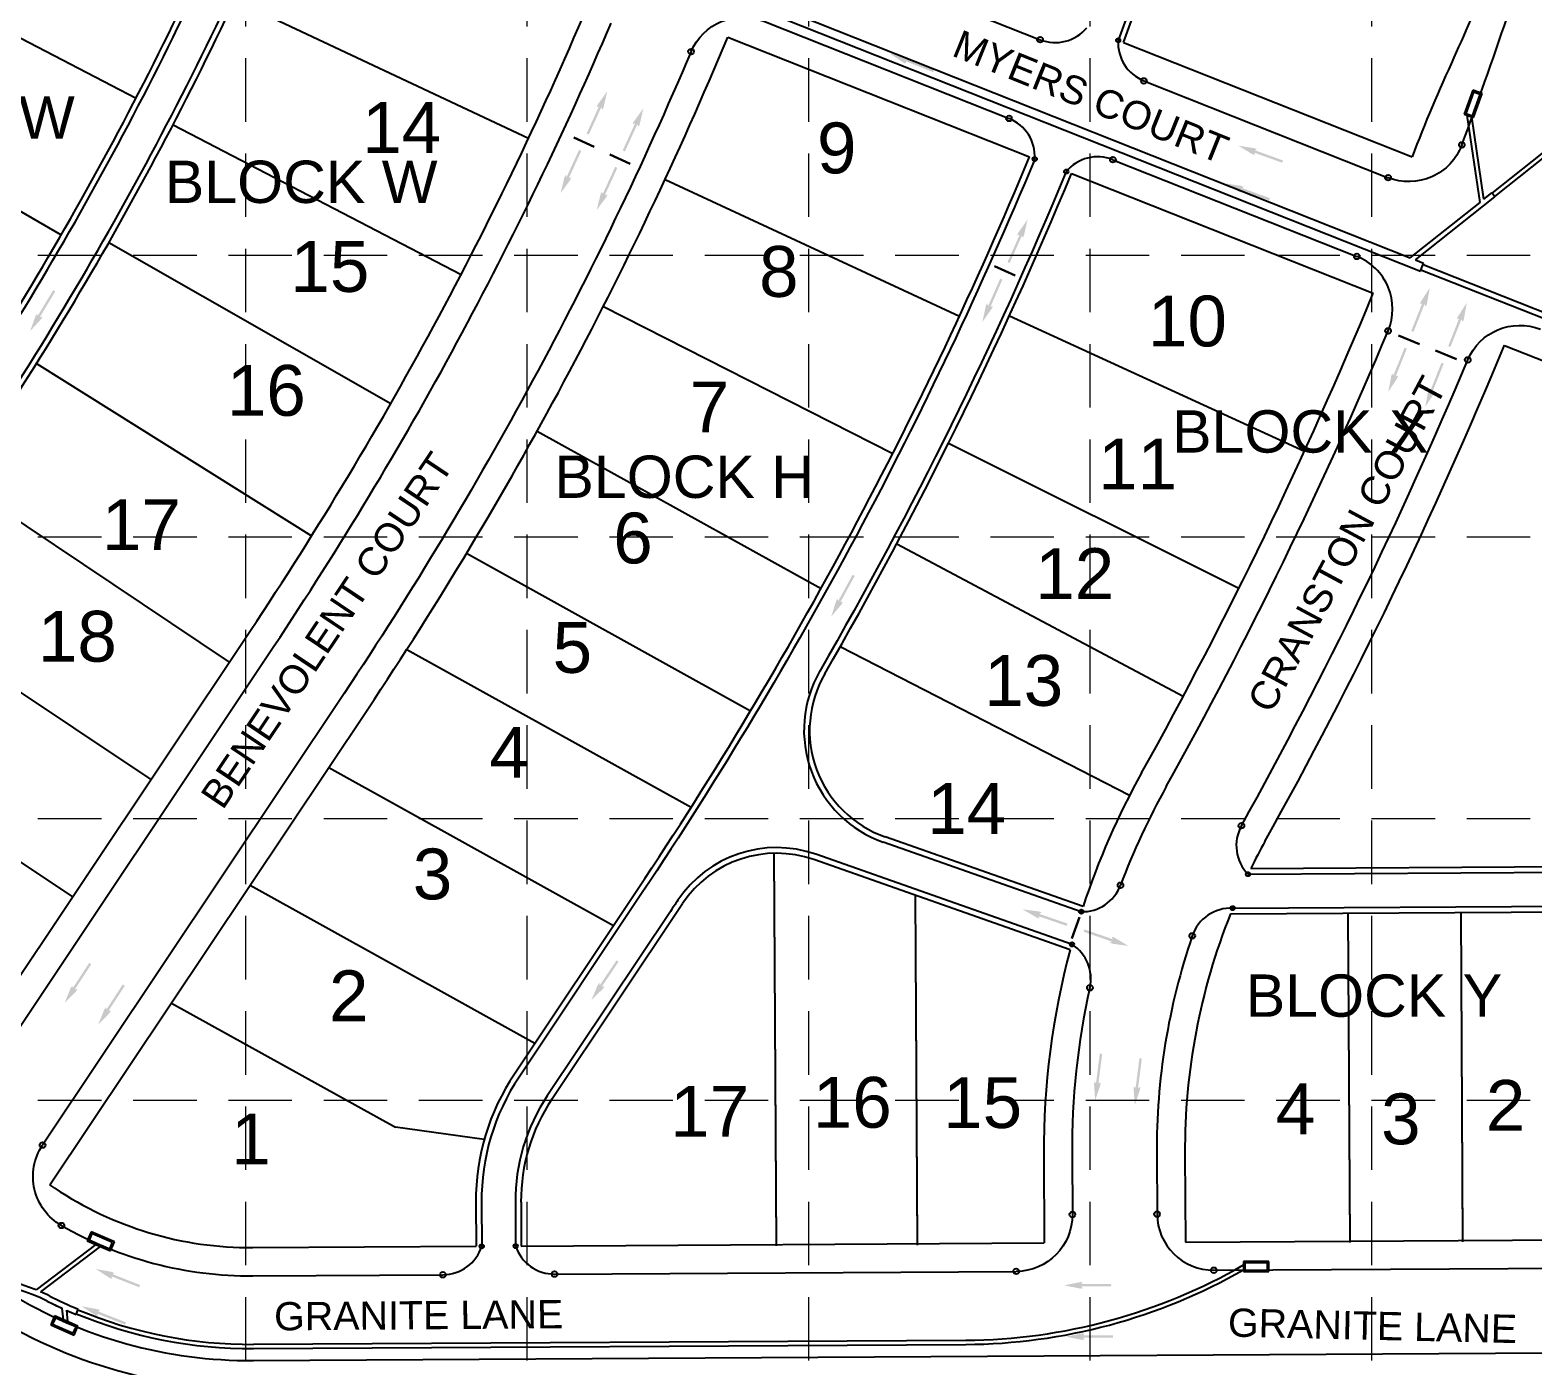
# Model space of a CAD drawing. Header units: inches. Extents: x -5337 to 1057, y 15227 to 19227.
# Drawn here: x -1219 to -686, y 16634 to 17107 of the extents above; entities that cross this region are included whole.
import ezdxf
from ezdxf.enums import TextEntityAlignment as Align

# ---------------------------------------------------------------- set-up
doc = ezdxf.new("R2010")
doc.units = ezdxf.units.IN
doc.header["$LTSCALE"] = 150
doc.header["$MEASUREMENT"] = 0
doc.linetypes.add('HIDDEN', pattern=[0.375, 0.25, -0.125])
for name, color, linetype in [('1 BLOCK NUMBERS', 7, 'Continuous'), ('1 LOT NUMBER', 7, 'Continuous'), ('grid', 7, 'HIDDEN'), ('LOT NUM', 7, 'Continuous'), ('LOTLINE', 7, 'Continuous'), ('PAVING', 7, 'Continuous'), ('ROW', 7, 'Continuous'), ('STORM', 7, 'Continuous'), ('STORM INLET', 7, 'Continuous')]:
    doc.layers.add(name, color=color, linetype=linetype)
doc.styles.get("Standard").update_dxf_attribs({"font": 'ARIAL.TTF', "height": 25})

msp = doc.modelspace()

# ---------------------------------------------------------------- hatches: boundary and pattern name
at = {"layer": 'PAVING'}
h = msp.add_hatch(color=256, dxfattribs=at)
edge = h.paths.add_edge_path()
edge.add_line((-907.51, 17097), (-908.2, 17096.74))
edge.add_line((-908.2, 17096.74), (-898.36, 17092.82))
edge.add_line((-898.36, 17092.82), (-898.68, 17092.02))
edge.add_line((-898.68, 17092.02), (-908.51, 17095.94))
edge.add_line((-908.51, 17095.94), (-908.23, 17095.17))
edge.add_line((-908.23, 17095.17), (-908.23, 17095.17))
edge.add_ellipse((-908.75, 17095.33), major_axis=(0.52, -0.207), ratio=0.285714, start_angle=-125.8315, end_angle=14.4967, ccw=False)
edge.add_line((-909.1, 17095.33), (-909.1, 17095.33))
edge.add_line((-909.1, 17095.33), (-913.98, 17098.55))
edge.add_line((-913.98, 17098.55), (-908.24, 17097.48))
edge.add_line((-908.24, 17097.48), (-908.24, 17097.48))
edge.add_ellipse((-907.99, 17097.24), major_axis=(0.52, -0.207), ratio=0.285714, start_angle=-17.1827, end_angle=124.7269, ccw=False)
edge.add_line((-907.51, 17097), (-907.51, 17097))
edge.add_line((-907.51, 17097), (-907.51, 17097))
edge.add_line((-907.51, 17097), (-907.51, 17097))
at = {"layer": 'PAVING', "linetype": 'Continuous', "lineweight": 30}
h = msp.add_hatch(color=256, dxfattribs=at)
edge = h.paths.add_edge_path()
edge.add_line((-1017.78, 17079.65), (-1017.1, 17079.93))
edge.add_line((-1017.1, 17079.93), (-1021.49, 17070.3))
edge.add_line((-1021.49, 17070.3), (-1020.71, 17069.94))
edge.add_line((-1020.71, 17069.94), (-1016.32, 17079.57))
edge.add_line((-1016.32, 17079.57), (-1015.99, 17078.82))
edge.add_line((-1015.99, 17078.82), (-1015.99, 17078.82))
edge.add_ellipse((-1015.73, 17079.3), major_axis=(-0.233, -0.509), ratio=0.285714, start_angle=345.5033, end_angle=485.8315)
edge.add_line((-1015.47, 17079.54), (-1015.48, 17079.54))
edge.add_line((-1015.48, 17079.54), (-1014.17, 17085.24))
edge.add_line((-1014.17, 17085.24), (-1017.59, 17080.5))
edge.add_line((-1017.59, 17080.5), (-1017.58, 17080.5))
edge.add_ellipse((-1017.6, 17080.15), major_axis=(-0.233, -0.509), ratio=0.285714, start_angle=235.2731, end_angle=377.1827)
edge.add_line((-1017.78, 17079.65), (-1017.78, 17079.65))
edge.add_line((-1017.78, 17079.65), (-1017.78, 17079.65))
edge.add_line((-1017.78, 17079.65), (-1017.78, 17079.65))
h = msp.add_hatch(color=256, dxfattribs=at)
edge = h.paths.add_edge_path()
edge.add_line((-1004.98, 17073.65), (-1004.3, 17073.93))
edge.add_line((-1004.3, 17073.93), (-1008.69, 17064.31))
edge.add_line((-1008.69, 17064.31), (-1007.91, 17063.95))
edge.add_line((-1007.91, 17063.95), (-1003.51, 17073.58))
edge.add_line((-1003.51, 17073.58), (-1003.19, 17072.82))
edge.add_line((-1003.19, 17072.82), (-1003.19, 17072.82))
edge.add_ellipse((-1002.93, 17073.3), major_axis=(-0.233, -0.509), ratio=0.285714, start_angle=345.5033, end_angle=485.8315)
edge.add_line((-1002.67, 17073.54), (-1002.68, 17073.54))
edge.add_line((-1002.68, 17073.54), (-1001.37, 17079.24))
edge.add_line((-1001.37, 17079.24), (-1004.78, 17074.5))
edge.add_line((-1004.78, 17074.5), (-1004.78, 17074.5))
edge.add_ellipse((-1004.8, 17074.16), major_axis=(-0.233, -0.509), ratio=0.285714, start_angle=235.2731, end_angle=377.1827)
edge.add_line((-1004.97, 17073.65), (-1004.98, 17073.65))
edge.add_line((-1004.98, 17073.65), (-1004.98, 17073.65))
edge.add_line((-1004.98, 17073.65), (-1004.98, 17073.65))
h = msp.add_hatch(color=256, dxfattribs=at)
edge = h.paths.add_edge_path()
edge.add_line((-1028.82, 17055.57), (-1028.59, 17054.87))
edge.add_line((-1028.59, 17054.87), (-1024.16, 17064.48))
edge.add_line((-1024.16, 17064.48), (-1023.38, 17064.13))
edge.add_line((-1023.38, 17064.13), (-1027.8, 17054.51))
edge.add_line((-1027.8, 17054.51), (-1027.02, 17054.76))
edge.add_line((-1027.02, 17054.76), (-1027.02, 17054.76))
edge.add_ellipse((-1027.21, 17054.25), major_axis=(0.234, 0.509), ratio=0.285714, start_angle=-125.8315, end_angle=14.4967, ccw=False)
edge.add_line((-1027.23, 17053.9), (-1027.23, 17053.9))
edge.add_line((-1027.23, 17053.9), (-1030.7, 17049.19))
edge.add_line((-1030.7, 17049.19), (-1029.33, 17054.87))
edge.add_line((-1029.33, 17054.87), (-1029.33, 17054.87))
edge.add_ellipse((-1029.08, 17055.1), major_axis=(0.234, 0.509), ratio=0.285714, start_angle=-17.1827, end_angle=124.7269, ccw=False)
edge.add_line((-1028.81, 17055.57), (-1028.82, 17055.57))
edge.add_line((-1028.82, 17055.57), (-1028.82, 17055.57))
edge.add_line((-1028.82, 17055.57), (-1028.82, 17055.57))
at = {"layer": 'PAVING'}
h = msp.add_hatch(color=256, dxfattribs=at)
edge = h.paths.add_edge_path()
edge.add_line((-784.01, 17064.63), (-784.68, 17064.34))
edge.add_line((-784.68, 17064.34), (-774.73, 17060.75))
edge.add_line((-774.73, 17060.75), (-775.02, 17059.94))
edge.add_line((-775.02, 17059.94), (-784.97, 17063.53))
edge.add_line((-784.97, 17063.53), (-784.66, 17062.77))
edge.add_line((-784.66, 17062.77), (-784.66, 17062.77))
edge.add_ellipse((-785.19, 17062.92), major_axis=(0.527, -0.19), ratio=0.285714, start_angle=-125.8315, end_angle=14.4967, ccw=False)
edge.add_line((-785.54, 17062.91), (-785.54, 17062.91))
edge.add_line((-785.54, 17062.91), (-790.53, 17065.96))
edge.add_line((-790.53, 17065.96), (-784.75, 17065.09))
edge.add_line((-784.75, 17065.09), (-784.75, 17065.09))
edge.add_ellipse((-784.49, 17064.85), major_axis=(0.527, -0.19), ratio=0.285714, start_angle=-17.1827, end_angle=124.7269, ccw=False)
edge.add_line((-784.01, 17064.63), (-784.01, 17064.63))
edge.add_line((-784.01, 17064.63), (-784.01, 17064.63))
edge.add_line((-784.01, 17064.63), (-784.01, 17064.63))
at = {"layer": 'PAVING', "linetype": 'Continuous', "lineweight": 30}
h = msp.add_hatch(color=256, dxfattribs=at)
edge = h.paths.add_edge_path()
edge.add_line((-1016.01, 17049.57), (-1015.78, 17048.87))
edge.add_line((-1015.78, 17048.87), (-1011.36, 17058.49))
edge.add_line((-1011.36, 17058.49), (-1010.58, 17058.13))
edge.add_line((-1010.58, 17058.13), (-1015, 17048.52))
edge.add_line((-1015, 17048.52), (-1014.22, 17048.76))
edge.add_line((-1014.22, 17048.76), (-1014.22, 17048.76))
edge.add_ellipse((-1014.41, 17048.25), major_axis=(0.234, 0.509), ratio=0.285714, start_angle=-125.8315, end_angle=14.4967, ccw=False)
edge.add_line((-1014.43, 17047.9), (-1014.43, 17047.9))
edge.add_line((-1014.43, 17047.9), (-1017.9, 17043.19))
edge.add_line((-1017.9, 17043.19), (-1016.53, 17048.87))
edge.add_line((-1016.53, 17048.87), (-1016.53, 17048.87))
edge.add_ellipse((-1016.28, 17049.11), major_axis=(0.234, 0.509), ratio=0.285714, start_angle=-17.1827, end_angle=124.7269, ccw=False)
edge.add_line((-1016.01, 17049.57), (-1016.01, 17049.57))
edge.add_line((-1016.01, 17049.57), (-1016.01, 17049.57))
edge.add_line((-1016.01, 17049.57), (-1016.01, 17049.57))
at = {"layer": 'PAVING'}
h = msp.add_hatch(color=256, dxfattribs=at)
edge = h.paths.add_edge_path()
edge.add_line((-788.67, 17051.28), (-789.35, 17051))
edge.add_line((-789.35, 17051), (-779.39, 17047.41))
edge.add_line((-779.39, 17047.41), (-779.68, 17046.6))
edge.add_line((-779.68, 17046.6), (-789.64, 17050.19))
edge.add_line((-789.64, 17050.19), (-789.33, 17049.43))
edge.add_line((-789.33, 17049.43), (-789.33, 17049.43))
edge.add_ellipse((-789.85, 17049.57), major_axis=(0.527, -0.19), ratio=0.285714, start_angle=-125.8315, end_angle=14.4967, ccw=False)
edge.add_line((-790.2, 17049.56), (-790.2, 17049.56))
edge.add_line((-790.2, 17049.56), (-795.19, 17052.62))
edge.add_line((-795.19, 17052.62), (-789.41, 17051.74))
edge.add_line((-789.41, 17051.74), (-789.41, 17051.74))
edge.add_ellipse((-789.16, 17051.51), major_axis=(0.527, -0.19), ratio=0.285714, start_angle=-17.1827, end_angle=124.7269, ccw=False)
edge.add_line((-788.67, 17051.28), (-788.67, 17051.28))
edge.add_line((-788.67, 17051.28), (-788.67, 17051.28))
edge.add_line((-788.67, 17051.28), (-788.67, 17051.28))
at = {"layer": 'PAVING', "linetype": 'Continuous', "lineweight": 30}
h = msp.add_hatch(color=256, dxfattribs=at)
edge = h.paths.add_edge_path()
edge.add_line((-867.05, 17033.39), (-867.29, 17034.08))
edge.add_line((-867.29, 17034.08), (-871.58, 17024.41))
edge.add_line((-871.58, 17024.41), (-872.37, 17024.75))
edge.add_line((-872.37, 17024.75), (-868.08, 17034.43))
edge.add_line((-868.08, 17034.43), (-868.86, 17034.17))
edge.add_line((-868.86, 17034.17), (-868.86, 17034.17))
edge.add_ellipse((-868.68, 17034.69), major_axis=(-0.227, -0.512), ratio=0.285714, start_angle=-125.8315, end_angle=14.4967, ccw=False)
edge.add_line((-868.66, 17035.04), (-868.66, 17035.04))
edge.add_line((-868.66, 17035.04), (-865.26, 17039.8))
edge.add_line((-865.26, 17039.8), (-866.55, 17034.09))
edge.add_line((-866.55, 17034.09), (-866.55, 17034.1))
edge.add_ellipse((-866.8, 17033.86), major_axis=(-0.227, -0.512), ratio=0.285714, start_angle=-17.1827, end_angle=124.7269, ccw=False)
edge.add_line((-867.06, 17033.39), (-867.05, 17033.39))
edge.add_line((-867.05, 17033.39), (-867.05, 17033.39))
edge.add_line((-867.05, 17033.39), (-867.05, 17033.39))
h = msp.add_hatch(color=256, dxfattribs=at)
edge = h.paths.add_edge_path()
edge.add_line((-877.75, 17009.15), (-878.43, 17008.86))
edge.add_line((-878.43, 17008.86), (-874.17, 17018.55))
edge.add_line((-874.17, 17018.55), (-874.95, 17018.9))
edge.add_line((-874.95, 17018.9), (-879.21, 17009.21))
edge.add_line((-879.21, 17009.21), (-879.55, 17009.96))
edge.add_line((-879.55, 17009.96), (-879.55, 17009.96))
edge.add_ellipse((-879.8, 17009.48), major_axis=(0.225, 0.513), ratio=0.285714, start_angle=345.5033, end_angle=485.8315)
edge.add_line((-880.05, 17009.23), (-880.05, 17009.23))
edge.add_line((-880.05, 17009.23), (-881.28, 17003.51))
edge.add_line((-881.28, 17003.51), (-877.93, 17008.3))
edge.add_line((-877.93, 17008.3), (-877.93, 17008.3))
edge.add_ellipse((-877.92, 17008.65), major_axis=(0.225, 0.513), ratio=0.285714, start_angle=235.2731, end_angle=377.1827)
edge.add_line((-877.75, 17009.16), (-877.75, 17009.15))
edge.add_line((-877.75, 17009.15), (-877.75, 17009.15))
edge.add_line((-877.75, 17009.15), (-877.75, 17009.15))
at = {"layer": 'PAVING'}
h = msp.add_hatch(color=256, dxfattribs=at)
edge = h.paths.add_edge_path()
edge.add_line((-1216.1, 17006.44), (-1215.95, 17005.72))
edge.add_line((-1215.95, 17005.72), (-1210.5, 17014.8))
edge.add_line((-1210.5, 17014.8), (-1209.77, 17014.36))
edge.add_line((-1209.77, 17014.36), (-1215.21, 17005.28))
edge.add_line((-1215.21, 17005.28), (-1214.41, 17005.44))
edge.add_line((-1214.41, 17005.44), (-1214.4, 17005.44))
edge.add_ellipse((-1214.65, 17004.96), major_axis=(0.288, 0.48), ratio=0.285714, start_angle=-125.8315, end_angle=14.4967, ccw=False)
edge.add_line((-1214.71, 17004.61), (-1214.71, 17004.61))
edge.add_line((-1214.71, 17004.61), (-1218.67, 17000.3))
edge.add_line((-1218.67, 17000.3), (-1216.69, 17005.8))
edge.add_line((-1216.69, 17005.8), (-1216.69, 17005.8))
edge.add_ellipse((-1216.41, 17006.01), major_axis=(0.288, 0.48), ratio=0.285714, start_angle=-17.1827, end_angle=124.7269, ccw=False)
edge.add_line((-1216.1, 17006.44), (-1216.1, 17006.44))
edge.add_line((-1216.1, 17006.44), (-1216.1, 17006.44))
edge.add_line((-1216.1, 17006.44), (-1216.1, 17006.44))
at = {"layer": 'PAVING', "linetype": 'Continuous', "lineweight": 30}
h = msp.add_hatch(color=256, dxfattribs=at)
edge = h.paths.add_edge_path()
edge.add_line((-726.06, 17009.9), (-725.4, 17010.22))
edge.add_line((-725.4, 17010.22), (-729.31, 17000.39))
edge.add_line((-729.31, 17000.39), (-728.51, 17000.07))
edge.add_line((-728.51, 17000.07), (-724.6, 17009.9))
edge.add_line((-724.6, 17009.9), (-724.24, 17009.17))
edge.add_line((-724.24, 17009.17), (-724.24, 17009.17))
edge.add_ellipse((-724, 17009.65), major_axis=(-0.207, -0.52), ratio=0.285714, start_angle=345.5033, end_angle=485.8315)
edge.add_line((-723.76, 17009.91), (-723.76, 17009.91))
edge.add_line((-723.76, 17009.91), (-722.74, 17015.67))
edge.add_line((-722.74, 17015.67), (-725.91, 17010.76))
edge.add_line((-725.91, 17010.76), (-725.91, 17010.76))
edge.add_ellipse((-725.91, 17010.42), major_axis=(-0.207, -0.52), ratio=0.285714, start_angle=235.2731, end_angle=377.1827)
edge.add_line((-726.06, 17009.9), (-726.06, 17009.9))
edge.add_line((-726.06, 17009.9), (-726.06, 17009.9))
edge.add_line((-726.06, 17009.9), (-726.06, 17009.9))
h = msp.add_hatch(color=256, dxfattribs=at)
edge = h.paths.add_edge_path()
edge.add_line((-712.98, 17004.55), (-712.31, 17004.87))
edge.add_line((-712.31, 17004.87), (-716.22, 16995.04))
edge.add_line((-716.22, 16995.04), (-715.42, 16994.72))
edge.add_line((-715.42, 16994.72), (-711.51, 17004.55))
edge.add_line((-711.51, 17004.55), (-711.15, 17003.82))
edge.add_line((-711.15, 17003.82), (-711.15, 17003.82))
edge.add_ellipse((-710.91, 17004.3), major_axis=(-0.207, -0.52), ratio=0.285714, start_angle=345.5033, end_angle=485.8315)
edge.add_line((-710.67, 17004.56), (-710.67, 17004.56))
edge.add_line((-710.67, 17004.56), (-709.65, 17010.32))
edge.add_line((-709.65, 17010.32), (-712.83, 17005.41))
edge.add_line((-712.83, 17005.41), (-712.83, 17005.41))
edge.add_ellipse((-712.82, 17005.07), major_axis=(-0.207, -0.52), ratio=0.285714, start_angle=235.2731, end_angle=377.1827)
edge.add_line((-712.98, 17004.55), (-712.98, 17004.55))
edge.add_line((-712.98, 17004.55), (-712.98, 17004.55))
edge.add_line((-712.98, 17004.55), (-712.98, 17004.55))
h = msp.add_hatch(color=256, dxfattribs=at)
edge = h.paths.add_edge_path()
edge.add_line((-735.89, 16985.3), (-735.62, 16984.62))
edge.add_line((-735.62, 16984.62), (-731.68, 16994.44))
edge.add_line((-731.68, 16994.44), (-730.88, 16994.12))
edge.add_line((-730.88, 16994.12), (-734.82, 16984.3))
edge.add_line((-734.82, 16984.3), (-734.05, 16984.58))
edge.add_line((-734.05, 16984.58), (-734.05, 16984.58))
edge.add_ellipse((-734.22, 16984.07), major_axis=(0.208, 0.52), ratio=0.285714, start_angle=-125.8315, end_angle=14.4967, ccw=False)
edge.add_line((-734.22, 16983.71), (-734.22, 16983.71))
edge.add_line((-734.22, 16983.71), (-737.45, 16978.84))
edge.add_line((-737.45, 16978.84), (-736.37, 16984.58))
edge.add_line((-736.37, 16984.58), (-736.37, 16984.58))
edge.add_ellipse((-736.13, 16984.83), major_axis=(0.208, 0.52), ratio=0.285714, start_angle=-17.1827, end_angle=124.7269, ccw=False)
edge.add_line((-735.88, 16985.31), (-735.89, 16985.3))
edge.add_line((-735.89, 16985.3), (-735.89, 16985.3))
edge.add_line((-735.89, 16985.3), (-735.89, 16985.3))
h = msp.add_hatch(color=256, dxfattribs=at)
edge = h.paths.add_edge_path()
edge.add_line((-722.8, 16979.96), (-722.54, 16979.27))
edge.add_line((-722.54, 16979.27), (-718.6, 16989.09))
edge.add_line((-718.6, 16989.09), (-717.8, 16988.77))
edge.add_line((-717.8, 16988.77), (-721.74, 16978.95))
edge.add_line((-721.74, 16978.95), (-720.97, 16979.23))
edge.add_line((-720.97, 16979.23), (-720.97, 16979.23))
edge.add_ellipse((-721.13, 16978.72), major_axis=(0.208, 0.52), ratio=0.285714, start_angle=-125.8315, end_angle=14.4967, ccw=False)
edge.add_line((-721.13, 16978.36), (-721.13, 16978.36))
edge.add_line((-721.13, 16978.36), (-724.36, 16973.49))
edge.add_line((-724.36, 16973.49), (-723.28, 16979.23))
edge.add_line((-723.28, 16979.23), (-723.28, 16979.23))
edge.add_ellipse((-723.04, 16979.48), major_axis=(0.208, 0.52), ratio=0.285714, start_angle=-17.1827, end_angle=124.7269, ccw=False)
edge.add_line((-722.8, 16979.96), (-722.8, 16979.96))
edge.add_line((-722.8, 16979.96), (-722.8, 16979.96))
edge.add_line((-722.8, 16979.96), (-722.8, 16979.96))
at = {"layer": 'PAVING'}
h = msp.add_hatch(color=256, dxfattribs=at)
edge = h.paths.add_edge_path()
edge.add_line((-932.51, 16905.46), (-932.32, 16904.75))
edge.add_line((-932.32, 16904.75), (-927.25, 16914.04))
edge.add_line((-927.25, 16914.04), (-926.5, 16913.62))
edge.add_line((-926.5, 16913.62), (-931.57, 16904.34))
edge.add_line((-931.57, 16904.34), (-930.77, 16904.53))
edge.add_line((-930.77, 16904.53), (-930.77, 16904.53))
edge.add_ellipse((-931, 16904.03), major_axis=(0.268, 0.491), ratio=0.285714, start_angle=-125.8315, end_angle=14.4967, ccw=False)
edge.add_line((-931.04, 16903.68), (-931.04, 16903.68))
edge.add_line((-931.04, 16903.68), (-934.82, 16899.22))
edge.add_line((-934.82, 16899.22), (-933.07, 16904.8))
edge.add_line((-933.07, 16904.8), (-933.07, 16904.8))
edge.add_ellipse((-932.8, 16905.01), major_axis=(0.268, 0.491), ratio=0.285714, start_angle=-17.1827, end_angle=124.7269, ccw=False)
edge.add_line((-932.5, 16905.46), (-932.51, 16905.46))
edge.add_line((-932.51, 16905.46), (-932.51, 16905.46))
edge.add_line((-932.51, 16905.46), (-932.51, 16905.46))
at = {"layer": 'PAVING', "linetype": 'Continuous', "lineweight": 30}
h = msp.add_hatch(color=256, dxfattribs=at)
edge = h.paths.add_edge_path()
edge.add_line((-861.07, 16792.48), (-861.41, 16793.13))
edge.add_line((-861.41, 16793.13), (-851.4, 16789.69))
edge.add_line((-851.4, 16789.69), (-851.12, 16790.5))
edge.add_line((-851.12, 16790.5), (-861.13, 16793.94))
edge.add_line((-861.13, 16793.94), (-860.41, 16794.34))
edge.add_line((-860.41, 16794.34), (-860.41, 16794.34))
edge.add_ellipse((-860.91, 16794.55), major_axis=(0.53, -0.182), ratio=0.285714, start_angle=345.5033, end_angle=485.8315)
edge.add_line((-861.18, 16794.78), (-861.18, 16794.78))
edge.add_line((-861.18, 16794.78), (-866.98, 16795.53))
edge.add_line((-866.98, 16795.53), (-861.93, 16792.59))
edge.add_line((-861.93, 16792.59), (-861.93, 16792.59))
edge.add_ellipse((-861.59, 16792.61), major_axis=(0.53, -0.182), ratio=0.285714, start_angle=235.2731, end_angle=377.1827)
edge.add_line((-861.06, 16792.48), (-861.07, 16792.48))
edge.add_line((-861.07, 16792.48), (-861.07, 16792.48))
edge.add_line((-861.07, 16792.48), (-861.07, 16792.48))
h = msp.add_hatch(color=256, dxfattribs=at)
edge = h.paths.add_edge_path()
edge.add_line((-836.03, 16783.83), (-835.36, 16784.12))
edge.add_line((-835.36, 16784.12), (-845.35, 16787.6))
edge.add_line((-845.35, 16787.6), (-845.07, 16788.41))
edge.add_line((-845.07, 16788.41), (-835.08, 16784.94))
edge.add_line((-835.08, 16784.94), (-835.39, 16785.69))
edge.add_line((-835.39, 16785.69), (-835.4, 16785.69))
edge.add_ellipse((-834.87, 16785.55), major_axis=(-0.529, 0.184), ratio=0.285714, start_angle=-125.8315, end_angle=14.4967, ccw=False)
edge.add_line((-834.52, 16785.57), (-834.52, 16785.57))
edge.add_line((-834.52, 16785.57), (-829.49, 16782.57))
edge.add_line((-829.49, 16782.57), (-835.28, 16783.38))
edge.add_line((-835.28, 16783.38), (-835.28, 16783.38))
edge.add_ellipse((-835.54, 16783.61), major_axis=(-0.529, 0.184), ratio=0.285714, start_angle=-17.1827, end_angle=124.7269, ccw=False)
edge.add_line((-836.03, 16783.83), (-836.03, 16783.83))
edge.add_line((-836.03, 16783.83), (-836.03, 16783.83))
edge.add_line((-836.03, 16783.83), (-836.03, 16783.83))
at = {"layer": 'PAVING'}
h = msp.add_hatch(color=256, dxfattribs=at)
edge = h.paths.add_edge_path()
edge.add_line((-1203.64, 16768.41), (-1203.51, 16767.69))
edge.add_line((-1203.51, 16767.69), (-1197.73, 16776.55))
edge.add_line((-1197.73, 16776.55), (-1197.01, 16776.08))
edge.add_line((-1197.01, 16776.08), (-1202.79, 16767.22))
edge.add_line((-1202.79, 16767.22), (-1201.98, 16767.34))
edge.add_line((-1201.98, 16767.34), (-1201.98, 16767.34))
edge.add_ellipse((-1202.25, 16766.87), major_axis=(0.306, 0.469), ratio=0.285714, start_angle=-125.8315, end_angle=14.4967, ccw=False)
edge.add_line((-1202.32, 16766.52), (-1202.32, 16766.52))
edge.add_line((-1202.32, 16766.52), (-1206.44, 16762.37))
edge.add_line((-1206.44, 16762.37), (-1204.25, 16767.79))
edge.add_line((-1204.25, 16767.79), (-1204.25, 16767.79))
edge.add_ellipse((-1203.97, 16767.99), major_axis=(0.306, 0.469), ratio=0.285714, start_angle=-17.1827, end_angle=124.7269, ccw=False)
edge.add_line((-1203.64, 16768.41), (-1203.64, 16768.41))
edge.add_line((-1203.64, 16768.41), (-1203.64, 16768.41))
edge.add_line((-1203.64, 16768.41), (-1203.64, 16768.41))
h = msp.add_hatch(color=256, dxfattribs=at)
edge = h.paths.add_edge_path()
edge.add_line((-1016.9, 16769.41), (-1016.79, 16768.68))
edge.add_line((-1016.79, 16768.68), (-1010.89, 16777.46))
edge.add_line((-1010.89, 16777.46), (-1010.17, 16776.99))
edge.add_line((-1010.17, 16776.99), (-1016.08, 16768.2))
edge.add_line((-1016.08, 16768.2), (-1015.26, 16768.32))
edge.add_line((-1015.26, 16768.32), (-1015.26, 16768.32))
edge.add_ellipse((-1015.53, 16767.84), major_axis=(0.312, 0.465), ratio=0.285714, start_angle=-125.8315, end_angle=14.4967, ccw=False)
edge.add_line((-1015.61, 16767.5), (-1015.61, 16767.5))
edge.add_line((-1015.61, 16767.5), (-1019.78, 16763.4))
edge.add_line((-1019.78, 16763.4), (-1017.53, 16768.8))
edge.add_line((-1017.53, 16768.8), (-1017.53, 16768.8))
edge.add_ellipse((-1017.24, 16768.99), major_axis=(0.312, 0.465), ratio=0.285714, start_angle=-17.1827, end_angle=124.7269, ccw=False)
edge.add_line((-1016.9, 16769.41), (-1016.9, 16769.41))
edge.add_line((-1016.9, 16769.41), (-1016.9, 16769.41))
edge.add_line((-1016.9, 16769.41), (-1016.9, 16769.41))
h = msp.add_hatch(color=256, dxfattribs=at)
edge = h.paths.add_edge_path()
edge.add_line((-1191.73, 16760.8), (-1191.6, 16760.07))
edge.add_line((-1191.6, 16760.07), (-1185.82, 16768.94))
edge.add_line((-1185.82, 16768.94), (-1185.1, 16768.47))
edge.add_line((-1185.1, 16768.47), (-1190.88, 16759.6))
edge.add_line((-1190.88, 16759.6), (-1190.07, 16759.73))
edge.add_line((-1190.07, 16759.73), (-1190.07, 16759.73))
edge.add_ellipse((-1190.33, 16759.26), major_axis=(0.306, 0.469), ratio=0.285714, start_angle=-125.8315, end_angle=14.4967, ccw=False)
edge.add_line((-1190.4, 16758.91), (-1190.4, 16758.91))
edge.add_line((-1190.4, 16758.91), (-1194.52, 16754.76))
edge.add_line((-1194.52, 16754.76), (-1192.34, 16760.18))
edge.add_line((-1192.34, 16760.18), (-1192.34, 16760.18))
edge.add_ellipse((-1192.06, 16760.38), major_axis=(0.306, 0.469), ratio=0.285714, start_angle=-17.1827, end_angle=124.7269, ccw=False)
edge.add_line((-1191.73, 16760.8), (-1191.73, 16760.8))
edge.add_line((-1191.73, 16760.8), (-1191.73, 16760.8))
edge.add_line((-1191.73, 16760.8), (-1191.73, 16760.8))
h = msp.add_hatch(color=256, dxfattribs=at)
edge = h.paths.add_edge_path()
edge.add_line((-841.43, 16734.55), (-841, 16733.95))
edge.add_line((-841, 16733.95), (-839.66, 16744.45))
edge.add_line((-839.66, 16744.45), (-838.81, 16744.35))
edge.add_line((-838.81, 16744.35), (-840.15, 16733.85))
edge.add_line((-840.15, 16733.85), (-839.48, 16734.31))
edge.add_line((-839.48, 16734.31), (-839.47, 16734.32))
edge.add_ellipse((-839.5, 16733.77), major_axis=(0.071, 0.556), ratio=0.285714, start_angle=-125.8315, end_angle=14.4967, ccw=False)
edge.add_line((-839.42, 16733.43), (-839.42, 16733.43))
edge.add_line((-839.42, 16733.43), (-841.31, 16727.9))
edge.add_line((-841.31, 16727.9), (-841.72, 16733.73))
edge.add_line((-841.72, 16733.73), (-841.71, 16733.73))
edge.add_ellipse((-841.54, 16734.03), major_axis=(0.071, 0.556), ratio=0.285714, start_angle=-17.1827, end_angle=124.7269, ccw=False)
edge.add_line((-841.43, 16734.55), (-841.43, 16734.55))
edge.add_line((-841.43, 16734.55), (-841.43, 16734.55))
edge.add_line((-841.43, 16734.55), (-841.43, 16734.55))
h = msp.add_hatch(color=256, dxfattribs=at)
edge = h.paths.add_edge_path()
edge.add_line((-827.39, 16732.9), (-826.96, 16732.3))
edge.add_line((-826.96, 16732.3), (-825.62, 16742.8))
edge.add_line((-825.62, 16742.8), (-824.77, 16742.69))
edge.add_line((-824.77, 16742.69), (-826.11, 16732.2))
edge.add_line((-826.11, 16732.2), (-825.44, 16732.66))
edge.add_line((-825.44, 16732.66), (-825.43, 16732.66))
edge.add_ellipse((-825.46, 16732.12), major_axis=(0.071, 0.556), ratio=0.285714, start_angle=-125.8315, end_angle=14.4967, ccw=False)
edge.add_line((-825.38, 16731.78), (-825.38, 16731.78))
edge.add_line((-825.38, 16731.78), (-827.27, 16726.25))
edge.add_line((-827.27, 16726.25), (-827.68, 16732.08))
edge.add_line((-827.68, 16732.08), (-827.67, 16732.08))
edge.add_ellipse((-827.5, 16732.38), major_axis=(0.071, 0.556), ratio=0.285714, start_angle=-17.1827, end_angle=124.7269, ccw=False)
edge.add_line((-827.39, 16732.9), (-827.39, 16732.9))
edge.add_line((-827.39, 16732.9), (-827.39, 16732.9))
edge.add_line((-827.39, 16732.9), (-827.39, 16732.9))
h = msp.add_hatch(color=256, dxfattribs=at)
edge = h.paths.add_edge_path()
edge.add_line((-1188.86, 16666.64), (-1189.55, 16666.37))
edge.add_line((-1189.55, 16666.37), (-1179.7, 16662.5))
edge.add_line((-1179.7, 16662.5), (-1180.01, 16661.7))
edge.add_line((-1180.01, 16661.7), (-1189.86, 16665.57))
edge.add_line((-1189.86, 16665.57), (-1189.57, 16664.8))
edge.add_line((-1189.57, 16664.8), (-1189.57, 16664.8))
edge.add_ellipse((-1190.09, 16664.96), major_axis=(0.521, -0.205), ratio=0.285714, start_angle=-125.8315, end_angle=14.4967, ccw=False)
edge.add_line((-1190.44, 16664.96), (-1190.44, 16664.96))
edge.add_line((-1190.44, 16664.96), (-1195.34, 16668.15))
edge.add_line((-1195.34, 16668.15), (-1189.59, 16667.12))
edge.add_line((-1189.59, 16667.12), (-1189.59, 16667.11))
edge.add_ellipse((-1189.34, 16666.88), major_axis=(0.521, -0.205), ratio=0.285714, start_angle=-17.1827, end_angle=124.7269, ccw=False)
edge.add_line((-1188.86, 16666.64), (-1188.86, 16666.64))
edge.add_line((-1188.86, 16666.64), (-1188.86, 16666.64))
edge.add_line((-1188.86, 16666.64), (-1188.86, 16666.64))
h = msp.add_hatch(color=256, dxfattribs=at)
edge = h.paths.add_edge_path()
edge.add_line((-845.68, 16663.36), (-846.22, 16662.86))
edge.add_line((-846.22, 16662.86), (-835.64, 16662.9))
edge.add_line((-835.64, 16662.9), (-835.63, 16662.04))
edge.add_line((-835.63, 16662.04), (-846.22, 16662))
edge.add_line((-846.22, 16662), (-845.66, 16661.39))
edge.add_line((-845.66, 16661.39), (-845.66, 16661.39))
edge.add_ellipse((-846.2, 16661.35), major_axis=(0.56, 0.002), ratio=0.285714, start_angle=-125.8315, end_angle=14.4967, ccw=False)
edge.add_line((-846.53, 16661.22), (-846.53, 16661.22))
edge.add_line((-846.53, 16661.22), (-852.26, 16662.38))
edge.add_line((-852.26, 16662.38), (-846.54, 16663.54))
edge.add_line((-846.54, 16663.54), (-846.54, 16663.54))
edge.add_ellipse((-846.22, 16663.41), major_axis=(0.56, 0.002), ratio=0.285714, start_angle=-17.1827, end_angle=124.7269, ccw=False)
edge.add_line((-845.68, 16663.36), (-845.68, 16663.36))
edge.add_line((-845.68, 16663.36), (-845.68, 16663.36))
edge.add_line((-845.68, 16663.36), (-845.68, 16663.36))
h = msp.add_hatch(color=256, dxfattribs=at)
edge = h.paths.add_edge_path()
edge.add_line((-1193.9, 16653.43), (-1194.59, 16653.16))
edge.add_line((-1194.59, 16653.16), (-1184.74, 16649.29))
edge.add_line((-1184.74, 16649.29), (-1185.05, 16648.49))
edge.add_line((-1185.05, 16648.49), (-1194.9, 16652.36))
edge.add_line((-1194.9, 16652.36), (-1194.61, 16651.59))
edge.add_line((-1194.61, 16651.59), (-1194.61, 16651.59))
edge.add_ellipse((-1195.13, 16651.75), major_axis=(0.521, -0.205), ratio=0.285714, start_angle=-125.8315, end_angle=14.4967, ccw=False)
edge.add_line((-1195.48, 16651.75), (-1195.48, 16651.75))
edge.add_line((-1195.48, 16651.75), (-1200.38, 16654.94))
edge.add_line((-1200.38, 16654.94), (-1194.63, 16653.91))
edge.add_line((-1194.63, 16653.91), (-1194.63, 16653.91))
edge.add_ellipse((-1194.38, 16653.67), major_axis=(0.521, -0.205), ratio=0.285714, start_angle=-17.1827, end_angle=124.7269, ccw=False)
edge.add_line((-1193.9, 16653.43), (-1193.9, 16653.43))
edge.add_line((-1193.9, 16653.43), (-1193.9, 16653.43))
edge.add_line((-1193.9, 16653.43), (-1193.9, 16653.43))
h = msp.add_hatch(color=256, dxfattribs=at)
edge = h.paths.add_edge_path()
edge.add_line((-845.03, 16645.18), (-845.57, 16644.68))
edge.add_line((-845.57, 16644.68), (-834.98, 16644.72))
edge.add_line((-834.98, 16644.72), (-834.98, 16643.86))
edge.add_line((-834.98, 16643.86), (-845.56, 16643.82))
edge.add_line((-845.56, 16643.82), (-845.01, 16643.21))
edge.add_line((-845.01, 16643.21), (-845.01, 16643.21))
edge.add_ellipse((-845.55, 16643.17), major_axis=(0.56, 0.002), ratio=0.285714, start_angle=-125.8315, end_angle=14.4967, ccw=False)
edge.add_line((-845.88, 16643.04), (-845.88, 16643.04))
edge.add_line((-845.88, 16643.04), (-851.61, 16644.19))
edge.add_line((-851.61, 16644.19), (-845.88, 16645.36))
edge.add_line((-845.88, 16645.36), (-845.88, 16645.36))
edge.add_ellipse((-845.57, 16645.23), major_axis=(0.56, 0.002), ratio=0.285714, start_angle=-17.1827, end_angle=124.7269, ccw=False)
edge.add_line((-845.03, 16645.18), (-845.03, 16645.18))
edge.add_line((-845.03, 16645.18), (-845.03, 16645.18))
edge.add_line((-845.03, 16645.18), (-845.03, 16645.18))

# ---------------------------------------------------------------- linework, layer by layer
at = {"layer": 'grid', "color": 252, "linetype": 'HIDDEN', "lineweight": 0, "ltscale": 0.6}
for p, q in [((-1142.39, 19121.98), (-1142.39, 15630.29)), ((-1042.64, 19121.98), (-1042.64, 15630.29)), ((-942.89, 19121.98), (-942.89, 15630.29)), ((-843.14, 19121.98), (-843.14, 15630.29)), ((-743.39, 19121.98), (-743.39, 15630.29)), ((-5232.14, 17027.23), (952.36, 17027.23)), ((-5232.14, 16927.48), (952.36, 16927.48)), ((-5232.14, 16827.73), (952.36, 16827.73)), ((-5232.14, 16727.98), (952.36, 16727.98))]:
    msp.add_line(p, q, dxfattribs=at)
at = {"layer": 'LOTLINE'}
for p, q in [((-1283.24, 17135.74), (-1181.14, 17082.81)), ((-1146.1, 17117.61), (-1042.05, 17068.62)), ((-1146.1, 17117.61), (-1042.05, 17068.62)), ((-1307.25, 17091.89), (-1207.66, 17034.38)), ((-1167.99, 17073.42), (-1065.99, 17020.31)), ((-1167.99, 17073.42), (-1065.99, 17020.31)), ((-993.67, 17054.04), (-889.37, 17005.61)), ((-1190.73, 17031.74), (-1090.85, 16974.73)), ((-1015.54, 17009.08), (-913.04, 16956.94)), ((-871.71, 17005.69), (-767.17, 16957.77)), ((-871.71, 17005.69), (-767.17, 16957.77)), ((-1216.39, 16988.83), (-1118.91, 16927.81)), ((-1216.39, 16988.83), (-1118.91, 16927.81)), ((-1039, 16964.92), (-938.43, 16909.15)), ((-893.29, 16960.58), (-790.37, 16909.27)), ((-893.29, 16960.58), (-790.37, 16909.27)), ((-1243.72, 16946.95), (-1148.09, 16883.07)), ((-1243.72, 16946.95), (-1148.09, 16883.07)), ((-911.61, 16925.02), (-810.07, 16871.03)), ((-1064.04, 16921.63), (-963.41, 16865.82)), ((-1064.04, 16921.63), (-963.41, 16865.82)), ((-1271.49, 16905.38), (-1175.87, 16841.49)), ((-1271.49, 16905.38), (-1175.87, 16841.49)), ((-1085.19, 16887.62), (-984.43, 16831.74)), ((-1085.19, 16887.62), (-984.43, 16831.74)), ((-829.15, 16835.8), (-931.7, 16888.45)), ((-1299.27, 16863.8), (-1203.64, 16799.92)), ((-1112.86, 16845.79), (-1011.95, 16789.83)), ((-1112.86, 16845.79), (-1011.95, 16789.83)), ((-955.13, 16815.39), (-954.32, 16676.32)), ((-955.13, 16815.39), (-954.32, 16676.82)), ((-1140.73, 16804.08), (-1039.82, 16748.11)), ((-1140.73, 16804.08), (-1039.82, 16748.11)), ((-905.04, 16800.52), (-904.32, 16676.61)), ((-905.04, 16800.52), (-904.32, 16677.11)), ((-750.99, 16677.51), (-751.67, 16794.2)), ((-750.99, 16678.01), (-751.67, 16794.2)), ((-710.99, 16677.75), (-711.67, 16794.43)), ((-710.99, 16678.25), (-711.67, 16794.43)), ((-1168.6, 16762.36), (-1089.24, 16718.35)), ((-1168.6, 16762.36), (-1089.24, 16718.35)), ((-1057.75, 16714.01), (-1089.24, 16718.35)), ((-1057.75, 16714.01), (-1089.24, 16718.35))]:
    msp.add_line(p, q, dxfattribs=at)
at = {"layer": 'PAVING'}
for p, q in [((-947.66, 17137.95), (-860.8, 17103.52)), ((-958.71, 17110.06), (-871.83, 17075.62)), ((-833.13, 17103.31), (-833.06, 17103.49)), ((-824.01, 17088.94), (-737.51, 17054.64)), ((-835.03, 17061.03), (-748.56, 17026.76)), ((-1292.68, 16648.65), (-1132.31, 16888.7)), ((-1107.36, 16872.03), (-1214.25, 16712.04)), ((-846.25, 16794.71), (-916.42, 16819.35)), ((-849.51, 16783.13), (-940.33, 16815.03)), ((-787.15, 16807.99), (-626.76, 16808.93)), ((-1001.76, 16801.48), (-1045.42, 16736.12)), ((-991.78, 16794.81), (-1035.45, 16729.45)), ((-991.78, 16794.81), (-991.78, 16794.81)), ((-792.53, 16795.96), (-626.72, 16796.93)), ((-849.5, 16708.65), (-849.38, 16687.44)), ((-819.51, 16708.83), (-819.38, 16687.61)), ((-1058.73, 16691.77), (-1058.64, 16676.21)), ((-1046.73, 16691.84), (-1046.64, 16676.28)), ((-1032.82, 16666.36), (-869.26, 16667.32)), ((-799.26, 16667.73), (-640.93, 16668.66)), ((-1139.7, 16665.74), (-1072.39, 16666.13)), ((-1139.52, 16635.74), (-679.51, 16638.43))]:
    msp.add_line(p, q, dxfattribs=at)
at = {"layer": 'PAVING', "linetype": 'Continuous', "lineweight": 30}
for p, q in [((-1018.81, 17065.53), (-1026.07, 17068.9)), ((-1006.01, 17059.53), (-1013.26, 17062.9)), ((-876.92, 17023.29), (-869.61, 17020.02)), ((-726.39, 16995.75), (-733.8, 16998.76)), ((-713.3, 16990.4), (-720.72, 16993.41)), ((-846.91, 16792.82), (-849.56, 16785.27))]:
    msp.add_line(p, q, dxfattribs=at)
at = {"layer": 'PAVING'}
for centre, radius in [((-860.8, 17103.52), 1), ((-833.15, 17103.28), 0.75), ((-984.49, 17099.3), 1), ((-824.01, 17088.94), 1), ((-871.83, 17075.62), 1), ((-711.39, 17066.27), 1), ((-862.72, 17061.25), 0.75), ((-835.03, 17061.03), 1), ((-851.56, 17056.83), 0.75), ((-737.51, 17054.64), 1), ((-748.56, 17026.76), 1), ((-737.5, 17000.4), 1), ((-709.28, 16990.11), 1), ((-789.48, 16825.15), 1), ((-787.15, 16807.99), 0.75), ((-832.33, 16804.07), 1), ((-846.25, 16794.71), 0.75), ((-792.53, 16795.96), 0.75), ((-806.9, 16786.16), 1), ((-849.51, 16783.13), 0.75), ((-843.18, 16767.77), 1), ((-1214.25, 16712.04), 1), ((-849.38, 16687.44), 1), ((-819.38, 16687.61), 1), ((-1207.55, 16683.57), 1), ((-1058.64, 16676.21), 0.75), ((-1046.64, 16676.28), 0.75), ((-1072.39, 16666.13), 1), ((-1032.82, 16666.36), 1), ((-869.26, 16667.32), 1), ((-799.26, 16667.73), 1)]:
    msp.add_circle(centre, radius, dxfattribs=at)
at = {"layer": 'PAVING', "extrusion": (0, 0, -1)}
for centre, radius, start, end in [((2259.83, 17641.97), 1525, 184.24239, 200.68556), ((966.08, 17091.47), 20, 23.0501, 111.6236), ((2259.83, 17641.97), 1386, 203.05007, 213.74583), ((730.14, 17073.24), 20, 200.3948, 291.6236), ((2259.83, 17641.97), 1513, 202.57042, 213.74584), ((2259.83, 17641.97), 1525, 202.56296, 209.97996), ((690.84, 16982.36), 20, 22.802, 111.6237), ((2259.83, 17641.97), 1525, 213.56898, 213.74584), ((1197.62, 16700.93), 20, 299.7875, 33.7458), ((869.38, 16687.32), 20, 179.6646, 269.6646)]:
    msp.add_arc(centre, radius, start, end, dxfattribs=at)
at = {"layer": 'PAVING'}
for centre, radius, start, end in [((-2259.83, 17641.97), 1217, 326.25416, 338.01397), ((-2259.83, 17641.97), 1229, 326.25416, 337.89974), ((-2259.83, 17641.97), 1652, 339.60522, 342.92694), ((-2259.83, 17641.97), 1356, 326.25416, 336.87517), ((-855.46, 17117), 14.5, 248.3756, 320.4336), ((-818.67, 17102.42), 14.5, 176.5932, 248.3764), ((-877.19, 17062.15), 14.5, 356.4562, 68.3097), ((-840.4, 17047.56), 14.5, 68.2419, 140.2958), ((-755.93, 17008.16), 20, 337.1475, 68.3764), ((-2259.83, 17641.97), 1652, 330.91859, 337.14749), ((-2259.83, 17641.97), 1682, 330.94674, 337.19804), ((-902.48, 16858.97), 42, 150.0211, 250.6496), ((-584.51, 16710.21), 265, 150.9186, 159.2563), ((-776.79, 16818.14), 14.5, 151.076, 224.4038), ((-954.24, 16775.4), 42, 70.6496, 146.2542), ((-845.89, 16809.2), 14.5, 268.5747, 339.2563), ((-793.17, 16781.47), 14.5, 87.4442, 161.1426), ((-584.51, 16710.21), 235, 161.1426, 180.3354), ((-857.33, 16770.92), 14.5, 347.4531, 57.3537), ((-584.51, 16710.21), 265, 167.4531, 180.3354), ((-979.74, 16692.23), 79, 146.2542, 180.3354), ((-979.74, 16692.23), 67, 146.2542, 180.3354), ((-1140.49, 16800.73), 135, 240.2125, 270.3354), ((-799.38, 16687.73), 20, 180.3354, 270.3354), ((-1072.45, 16680.63), 14.5, 270.2421, 342.2558), ((-1032.89, 16680.86), 14.5, 198.4153, 270.4025), ((-1140.49, 16800.73), 165, 238.7136, 270.3354)]:
    msp.add_arc(centre, radius, start, end, dxfattribs=at)
at = {"layer": 'ROW'}
for p, q in [((-971.5, 17104.37), (-864.58, 17061.99)), ((-971.5, 17104.37), (-864.58, 17061.99)), ((-831.27, 17102.57), (-729, 17062.03)), ((-714.17, 17097.18), (-714.17, 17097.18)), ((-849.7, 17056.09), (-742.78, 17013.71)), ((-849.7, 17056.09), (-742.78, 17013.71)), ((-696.29, 16995.28), (-627.68, 16968.08)), ((-696.29, 16995.28), (-627.68, 16968.08)), ((-1300.99, 16654.2), (-1140.62, 16894.25)), ((-1211.64, 16697.94), (-1099.05, 16866.48)), ((-1211.64, 16697.94), (-1099.05, 16866.48)), ((-845.59, 16796.59), (-915.74, 16821.23)), ((-845.59, 16796.59), (-915.74, 16821.23)), ((-850.18, 16781.25), (-940.99, 16813.14)), ((-850.18, 16781.25), (-940.99, 16813.14)), ((-786.17, 16810), (-626.76, 16810.93)), ((-786.17, 16810), (-626.76, 16810.93)), ((-1047.09, 16737.23), (-1003.42, 16802.59)), ((-1047.09, 16737.23), (-1003.42, 16802.59)), ((-1033.78, 16728.34), (-987.5, 16797.62)), ((-1033.78, 16728.34), (-987.5, 16797.62)), ((-793.34, 16793.96), (-626.67, 16794.93)), ((-793.34, 16793.96), (-626.67, 16794.93)), ((-859.5, 16708.6), (-859.32, 16677.38)), ((-859.5, 16708.6), (-859.32, 16677.38)), ((-809.51, 16708.89), (-809.32, 16677.67)), ((-809.51, 16708.89), (-809.32, 16677.67)), ((-1209.93, 16696.79), (-1211.64, 16697.94)), ((-1209.93, 16696.79), (-1211.64, 16697.94)), ((-1060.73, 16691.76), (-1060.64, 16676.2)), ((-1060.73, 16691.76), (-1060.64, 16676.2)), ((-1044.73, 16691.85), (-1044.64, 16676.29)), ((-1044.73, 16691.85), (-1044.64, 16676.29)), ((-809.32, 16677.67), (-625.99, 16678.74)), ((-809.32, 16677.67), (-625.99, 16678.74)), ((-1139.76, 16675.74), (-1060.64, 16676.2)), ((-1139.76, 16675.74), (-1060.64, 16676.2)), ((-1044.64, 16676.29), (-859.32, 16677.38)), ((-1044.64, 16676.29), (-859.32, 16677.38))]:
    msp.add_line(p, q, dxfattribs=at)
for centre, radius, start, end in [((-2259.83, 17641.97), 1527, 339.31444, 355.75761), ((-2259.83, 17641.97), 1215, 326.25416, 338.03323), ((-2259.83, 17641.97), 1231, 326.25416, 337.88092), ((-1161.59, 17304.14), 492.98, 335.1764, 342.9855), ((-2259.83, 17641.97), 1346, 326.25416, 337.31211), ((-2259.83, 17641.97), 1396, 326.25416, 337.35023), ((-2259.83, 17641.97), 1396, 326.25416, 337.35023), ((-238.23, 16875.57), 525, 155.0322, 159.1967), ((-2259.83, 17641.97), 1511, 326.25416, 337.42833), ((-2259.83, 17641.97), 1511, 326.25416, 337.42833), ((-2259.83, 17641.97), 1527, 330.02115, 337.43827), ((-2259.83, 17641.97), 1527, 330.02115, 337.43827), ((-2259.83, 17641.97), 1642, 330.91859, 337.50398), ((-2259.83, 17641.97), 1642, 330.91859, 337.50398), ((-2259.83, 17641.97), 1692, 330.91859, 337.52976), ((-2259.83, 17641.97), 1692, 330.91859, 337.52976), ((-902.48, 16858.97), 40, 150.0211, 250.6496), ((-902.48, 16858.97), 40, 150.0211, 250.6496), ((-584.51, 16710.21), 275, 150.9186, 161.6914), ((-584.51, 16710.21), 275, 150.9186, 161.6914), ((-584.51, 16710.21), 225, 150.9186, 153.6714), ((-584.51, 16710.21), 225, 150.9186, 153.6714), ((-954.24, 16775.4), 40, 70.6496, 146.2542), ((-954.24, 16775.4), 40, 70.6496, 146.2542), ((-584.51, 16710.21), 225, 158.1475, 180.3354), ((-584.51, 16710.21), 225, 158.1475, 180.3354), ((-584.51, 16710.21), 275, 165.0291, 180.3354), ((-584.51, 16710.21), 275, 165.0291, 180.3354), ((-979.74, 16692.23), 81, 146.2542, 180.3354), ((-979.74, 16692.23), 81, 146.2542, 180.3354), ((-979.74, 16692.23), 65, 146.2542, 180.3354), ((-979.74, 16692.23), 65, 146.2542, 180.3354), ((-1140.49, 16800.73), 125, 236.2542, 270.3354), ((-1140.49, 16800.73), 125, 236.2542, 270.3354), ((-1140.49, 16800.73), 175, 236.2542, 270.3354), ((-1140.49, 16800.73), 175, 236.2542, 270.3354)]:
    msp.add_arc(centre, radius, start, end, dxfattribs=at)
at = {"layer": 'STORM', "color": 5}
for p, q in [((-998.77, 17129.7), (-726.05, 17021.6)), ((-954.18, 17115.26), (-729.73, 17026.28)), ((-704.94, 17045.91), (-709.48, 17076.74)), ((-703.58, 17046.99), (-707.88, 17076.16)), ((-700.66, 17049.14), (-679.49, 17065.9)), ((-699.73, 17047.97), (-677.84, 17065.3)), ((-729.73, 17026.28), (-704.94, 17045.91)), ((-727.85, 17025.54), (-699.65, 17047.87)), ((-703.58, 17046.99), (-700.73, 17049.24)), ((-699.65, 17047.87), (-700.73, 17049.24)), ((-727.85, 17025.54), (-724.94, 17024.39)), ((-726.05, 17021.6), (-724.94, 17024.39)), ((-725.13, 17023.92), (-604.81, 16976.23)), ((-725.86, 17022.06), (-605.55, 16974.37)), ((-1195.37, 16676.84), (-1216.56, 16660.77)), ((-1193.79, 16676.16), (-1214.96, 16660.1)), ((-1206.88, 16650.22), (-1207.27, 16654.24)), ((-1205.31, 16649.54), (-1205.7, 16653.53)), ((-1202.39, 16652.11), (-1201.63, 16653.96)), ((-1139.55, 16641.49), (-887.17, 16642.96)), ((-1139.55, 16641.49), (-1139.55, 16641.49)), ((-1139.55, 16639.99), (-887.16, 16641.46)), ((-887.17, 16642.96), (-887.17, 16642.96)), ((-887.16, 16641.46), (-887.16, 16641.46)), ((-1139.55, 16639.99), (-1139.55, 16639.99))]:
    msp.add_line(p, q, dxfattribs=at)
for centre, radius, start, end in [((-888.34, 16842.21), 199.25, 270.3354, 299.979), ((-888.34, 16842.21), 200.75, 270.3354, 299.7357), ((-1241.28, 16599.57), 66, 68.0068, 143.4115), ((-1241.28, 16599.57), 64, 63.3871, 143.4115), ((-1241.28, 16599.57), 66, 63.3871, 66.5019), ((-1140.49, 16800.73), 161, 243.3871, 245.4926), ((-1140.49, 16800.73), 159, 243.3871, 247.386), ((-1140.49, 16800.73), 161, 246.1076, 247.386), ((-1140.49, 16800.73), 160.75, 247.386, 270.3354), ((-1140.49, 16800.73), 159.25, 247.386, 270.3354)]:
    msp.add_arc(centre, radius, start, end, dxfattribs=at)
at = {"layer": 'STORM INLET', "color": 5}
for p, q in [((-707.53, 17085.6), (-710.57, 17077.13)), ((-707.22, 17084.96), (-709.93, 17077.43)), ((-707.58, 17076.59), (-704.87, 17084.11)), ((-704.23, 17084.42), (-707.53, 17085.6)), ((-707.28, 17075.95), (-704.23, 17084.42)), ((-704.87, 17084.11), (-707.22, 17084.96)), ((-710.57, 17077.13), (-707.28, 17075.95)), ((-709.93, 17077.43), (-707.58, 17076.59)), ((-1197.06, 16681.38), (-1198.45, 16678.17)), ((-1198.45, 16678.17), (-1190.19, 16674.6)), ((-1196.8, 16680.73), (-1197.79, 16678.43)), ((-1197.79, 16678.43), (-1190.45, 16675.26)), ((-1188.8, 16677.81), (-1197.06, 16681.38)), ((-1189.46, 16677.55), (-1196.8, 16680.73)), ((-1190.45, 16675.26), (-1189.46, 16677.55)), ((-1190.19, 16674.6), (-1188.8, 16677.81)), ((-779.78, 16670.84), (-788.78, 16670.79)), ((-788.78, 16670.79), (-788.76, 16667.29)), ((-788.76, 16667.29), (-779.76, 16667.34)), ((-780.28, 16670.34), (-788.28, 16670.29)), ((-788.28, 16670.29), (-788.26, 16667.79)), ((-788.26, 16667.79), (-780.26, 16667.84)), ((-780.26, 16667.84), (-780.28, 16670.34)), ((-779.76, 16667.34), (-779.78, 16670.84)), ((-1209.97, 16651.56), (-1211.36, 16648.35)), ((-1209.71, 16650.9), (-1210.7, 16648.61)), ((-1201.71, 16647.98), (-1209.97, 16651.56)), ((-1202.37, 16647.72), (-1209.71, 16650.9)), ((-1211.36, 16648.35), (-1203.1, 16644.77)), ((-1210.7, 16648.61), (-1203.36, 16645.43)), ((-1203.36, 16645.43), (-1202.37, 16647.72)), ((-1203.1, 16644.77), (-1201.71, 16647.98))]:
    msp.add_line(p, q, dxfattribs=at)

# ---------------------------------------------------------------- texts
at = {"layer": '1 BLOCK NUMBERS'}
for s, p in [('BLOCK W ', (-1299.48, 17075.93)), ('BLOCK W ', (-1170.93, 17053.19)), ('BLOCK X ', (-814.04, 16964.78)), ('BLOCK H ', (-1032.9, 16948.74)), ('BLOCK Y ', (-787.94, 16764.98))]:
    msp.add_text(s, height=15, dxfattribs=at).set_placement(p, align=Align.MIDDLE_LEFT)
at = {"layer": '1 LOT NUMBER'}
for s, p in [('14', (-1100.97, 17072.44)), ('9', (-939.86, 17065.19)), ('15', (-1126.43, 17023.2)), ('8', (-960.38, 17021.45)), ('10', (-822.59, 17003.89)), ('16', (-1148.96, 16979.33)), ('7', (-984.96, 16973.45)), ('11', (-840.25, 16953.25)), ('17', (-1193.23, 16931.77)), ('6', (-1012.06, 16927.05)), ('12', (-862.52, 16914.43)), ('18', (-1215.9, 16892.25)), ('5', (-1033.54, 16888.28)), ('13', (-880.6, 16876.61)), ('4', (-1055.89, 16851.14)), ('14', (-900.8, 16831.23)), ('3', (-1083.08, 16808.07)), ('2', (-1112.76, 16764.93)), ('16', (-941.34, 16727.2)), ('15', (-895.16, 16727.09)), ('17', (-991.89, 16724.02)), ('4', (-777.29, 16724.89)), ('2', (-702.88, 16726.1)), ('3', (-740, 16721.33)), ('1', (-1147.37, 16714.22))]:
    msp.add_text(s, height=18, dxfattribs=at).set_placement(p, align=Align.MIDDLE_LEFT)
at = {"layer": 'LOT NUM'}
for s, rotation, p in [('MYERS COURT        ', 338.0177, (-890.67, 17102.64)), ('CRANSTON COURT', 61.7431, (-783.35, 16866.78)), ('BENEVOLENT COURT', 56.1328, (-1154.59, 16833.19)), ('GRANITE LANE', 0.437, (-1132.22, 16651.41)), ('GRANITE LANE', 358.693, (-794.23, 16649.25))]:
    msp.add_text(s, height=10, rotation=rotation, dxfattribs=at).set_placement(p, align=Align.MIDDLE_LEFT)

doc.saveas('drawing.dxf')
